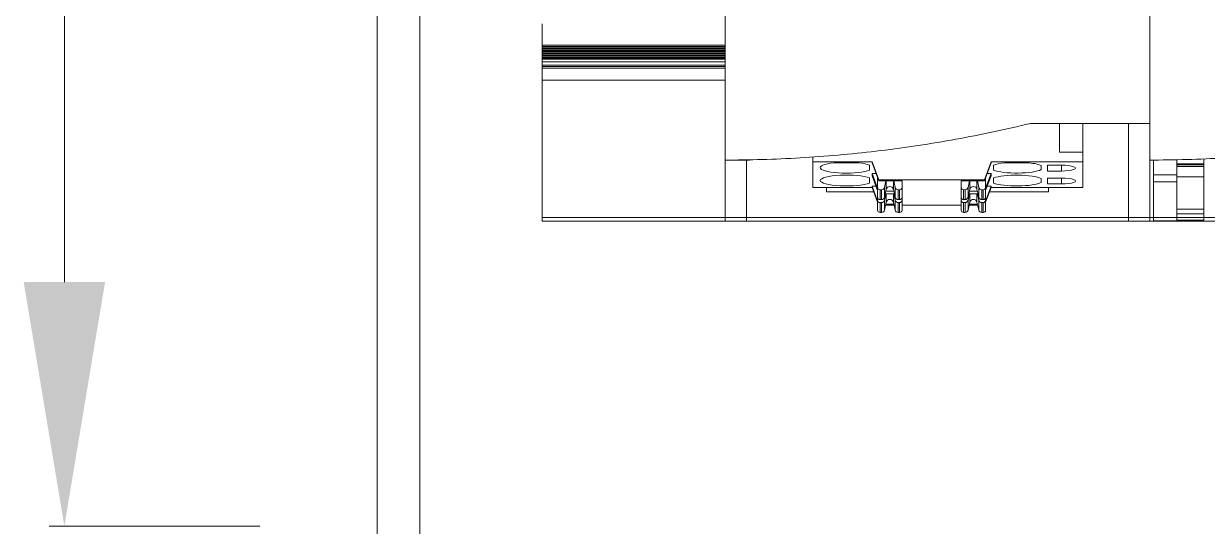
# Model space of a CAD drawing. Header units: millimetres. Extents: x 4137 to 6698, y 1400 to 3585.
# Drawn here: x 5054 to 5150.9, y 3200.8 to 3241.9 of the extents above; entities that cross this region are included whole.
import ezdxf

# ---------------------------------------------------------------- set-up
doc = ezdxf.new("R2010")
doc.units = ezdxf.units.MM
doc.layers.add('000-PI-Oprema', color=30, linetype='Continuous', lineweight=5)
for name, color, linetype in [('000-PI-ORMAR', 2, 'Continuous'), ('000-PI_TEXT', 7, 'Continuous'), ('002-PI-Kabelska kanalica', 150, 'Continuous'), ('004-PI-DIN Šina', 3, 'Continuous')]:
    doc.layers.add(name, color=color, linetype=linetype)

msp = doc.modelspace()

# ---------------------------------------------------------------- linework, layer by layer
at = {"color": 0, "linetype": 'ByBlock', "lineweight": 0, "ltscale": 0.25}
msp.add_lwpolyline([(5111.448, 3372.778), (5146.248, 3372.778), (5146.248, 3225.772), (5111.448, 3225.772), (5111.448, 3372.778)], dxfattribs=at)
at = {"layer": '000-PI-Oprema', "color": 0, "linetype": 'ByBlock', "lineweight": 0}
for p, q in [((5138.842, 3233.778), (5138.842, 3231.415)), ((5140.742, 3231.415), (5140.742, 3233.778)), ((5144.492, 3225.772), (5144.492, 3233.788)), ((5146.248, 3233.729), (5146.248, 3225.772)), ((5111.748, 3230.779), (5111.448, 3230.779)), ((5111.749, 3230.779), (5111.448, 3230.779)), ((5113.448, 3230.772), (5111.448, 3230.772)), ((5113.204, 3230.772), (5113.204, 3225.772)), ((5113.448, 3230.772), (5113.448, 3230.817)), ((5118.642, 3230.632), (5118.642, 3231.043)), ((5138.842, 3231.415), (5140.742, 3231.415)), ((5140.742, 3231.415), (5140.742, 3230.632)), ((5146.549, 3230.779), (5146.248, 3230.779)), ((5146.548, 3230.766), (5146.548, 3229.573)), ((5148.448, 3230.827), (5148.448, 3229.573)), ((5150.648, 3230.479), (5150.648, 3230.844)), ((5111.448, 3230.724), (5111.448, 3225.772)), ((5123.487, 3230.632), (5118.642, 3230.632)), ((5118.642, 3230.632), (5118.642, 3228.541)), ((5120.381, 3230.551), (5122.394, 3230.551)), ((5123.287, 3230.365), (5123.287, 3229.947)), ((5123.487, 3230.632), (5123.487, 3230.541)), ((5124.033, 3229.165), (5123.487, 3230.632)), ((5124.033, 3229.074), (5123.487, 3230.541)), ((5133.237, 3230.632), (5132.691, 3229.165)), ((5133.237, 3230.541), (5132.691, 3229.074)), ((5133.237, 3230.632), (5133.237, 3230.541)), ((5140.742, 3230.632), (5133.237, 3230.632)), ((5133.437, 3229.947), (5133.437, 3230.365)), ((5134.331, 3230.551), (5136.344, 3230.551)), ((5137.337, 3230.32), (5137.337, 3229.992)), ((5137.847, 3230.354), (5137.847, 3229.876)), ((5138.997, 3230.354), (5137.847, 3230.354)), ((5137.847, 3229.876), (5138.997, 3229.876)), ((5138.997, 3230.354), (5138.997, 3229.876)), ((5140.742, 3230.632), (5140.742, 3228.541)), ((5146.248, 3230.697), (5146.248, 3225.778)), ((5148.448, 3230.479), (5150.648, 3230.479)), ((5150.648, 3230.45), (5148.448, 3230.45)), ((5150.648, 3230.443), (5148.448, 3230.443)), ((5150.648, 3230.378), (5148.448, 3230.378)), ((5150.648, 3230.241), (5148.448, 3230.241)), ((5150.648, 3230.443), (5150.648, 3230.45)), ((5150.648, 3230.378), (5150.648, 3230.443)), ((5150.648, 3230.378), (5150.648, 3230.241)), ((5150.648, 3230.241), (5150.648, 3229.416)), ((5123.287, 3229.309), (5123.287, 3228.891)), ((5123.487, 3229.688), (5123.937, 3228.479)), ((5123.487, 3229.688), (5123.487, 3229.485)), ((5123.805, 3229.688), (5123.487, 3229.688)), ((5123.937, 3228.275), (5123.487, 3229.485)), ((5123.937, 3229.332), (5123.937, 3228.544)), ((5132.691, 3229.165), (5124.033, 3229.165)), ((5124.033, 3229.165), (5124.033, 3229.074)), ((5125.937, 3229.074), (5124.033, 3229.074)), ((5124.496, 3228.54), (5124.617, 3229.074)), ((5124.644, 3228.384), (5124.644, 3229.074)), ((5125.23, 3228.384), (5125.23, 3229.074)), ((5125.258, 3229.074), (5125.379, 3228.54)), ((5125.937, 3229.053), (5125.937, 3229.074)), ((5125.937, 3228.544), (5125.937, 3229.053)), ((5132.691, 3229.074), (5130.787, 3229.074)), ((5130.787, 3229.074), (5130.787, 3229.053)), ((5130.787, 3228.544), (5130.787, 3229.053)), ((5131.467, 3229.074), (5131.346, 3228.54)), ((5131.494, 3228.384), (5131.494, 3229.074)), ((5132.08, 3228.384), (5132.08, 3229.074)), ((5132.229, 3228.54), (5132.108, 3229.074)), ((5132.691, 3229.165), (5132.691, 3229.074)), ((5132.787, 3228.479), (5133.237, 3229.688)), ((5133.237, 3229.485), (5132.787, 3228.275)), ((5132.787, 3229.332), (5132.787, 3228.544)), ((5133.237, 3229.688), (5132.92, 3229.688)), ((5133.237, 3229.688), (5133.237, 3229.485)), ((5133.437, 3229.309), (5133.437, 3228.891)), ((5137.337, 3228.936), (5137.337, 3229.264)), ((5137.847, 3229.298), (5137.847, 3228.819)), ((5138.997, 3229.298), (5137.847, 3229.298)), ((5137.847, 3228.819), (5138.997, 3228.819)), ((5138.997, 3229.298), (5138.997, 3228.819)), ((5146.548, 3228.987), (5146.548, 3229.573)), ((5148.448, 3229.573), (5146.548, 3229.573)), ((5148.448, 3228.987), (5146.548, 3228.987)), ((5148.448, 3228.987), (5148.448, 3229.573)), ((5150.648, 3229.416), (5148.448, 3229.416)), ((5150.648, 3229.416), (5150.648, 3226.751)), ((5123.487, 3228.541), (5118.642, 3228.541)), ((5119.748, 3228.172), (5119.748, 3228.541)), ((5119.748, 3228.172), (5123.625, 3228.172)), ((5123.487, 3228.632), (5123.937, 3227.423)), ((5123.487, 3228.632), (5123.487, 3228.541)), ((5123.805, 3228.632), (5123.487, 3228.632)), ((5123.937, 3227.331), (5123.487, 3228.541)), ((5123.937, 3227.733), (5123.937, 3228.544)), ((5124.137, 3227.538), (5124.137, 3228.349)), ((5124.137, 3228.349), (5124.252, 3228.349)), ((5124.252, 3227.538), (5124.252, 3228.349)), ((5124.496, 3227.729), (5124.496, 3228.54)), ((5124.496, 3227.729), (5124.644, 3228.384)), ((5124.496, 3227.484), (5124.617, 3228.017)), ((5125.313, 3228.017), (5124.561, 3228.017)), ((5124.608, 3228.221), (5125.267, 3228.221)), ((5124.644, 3228.017), (5124.644, 3227.328)), ((5125.23, 3228.384), (5125.379, 3227.729)), ((5125.23, 3228.017), (5125.23, 3227.328)), ((5125.258, 3228.017), (5125.379, 3227.484)), ((5125.379, 3227.729), (5125.379, 3228.54)), ((5125.623, 3227.538), (5125.623, 3228.349)), ((5125.623, 3228.349), (5125.737, 3228.349)), ((5125.737, 3227.538), (5125.737, 3228.349)), ((5125.937, 3227.733), (5125.937, 3228.544)), ((5130.787, 3227.733), (5130.787, 3228.544)), ((5131.102, 3228.349), (5130.987, 3228.349)), ((5130.987, 3227.538), (5130.987, 3228.349)), ((5131.102, 3227.538), (5131.102, 3228.349)), ((5131.346, 3227.729), (5131.346, 3228.54)), ((5131.494, 3228.384), (5131.346, 3227.729)), ((5131.467, 3228.017), (5131.346, 3227.484)), ((5132.163, 3228.017), (5131.411, 3228.017)), ((5131.458, 3228.221), (5132.117, 3228.221)), ((5131.494, 3228.017), (5131.494, 3227.328)), ((5132.229, 3227.729), (5132.08, 3228.384)), ((5132.08, 3228.017), (5132.08, 3227.328)), ((5132.229, 3227.484), (5132.108, 3228.017)), ((5132.229, 3227.729), (5132.229, 3228.54)), ((5132.473, 3227.538), (5132.473, 3228.349)), ((5132.587, 3228.349), (5132.473, 3228.349)), ((5132.587, 3227.538), (5132.587, 3228.349)), ((5132.787, 3227.423), (5133.237, 3228.632)), ((5132.787, 3227.733), (5132.787, 3228.544)), ((5133.237, 3228.541), (5132.787, 3227.331)), ((5133.237, 3228.632), (5132.92, 3228.632)), ((5133.1, 3228.172), (5137.948, 3228.172)), ((5133.237, 3228.632), (5133.237, 3228.541)), ((5140.742, 3228.541), (5133.237, 3228.541)), ((5137.948, 3228.172), (5137.948, 3228.541)), ((5123.937, 3227.733), (5123.937, 3227.488)), ((5123.937, 3227.488), (5123.937, 3226.677)), ((5124.137, 3227.538), (5124.252, 3227.538)), ((5124.137, 3227.292), (5124.252, 3227.292)), ((5124.137, 3227.292), (5124.137, 3226.482)), ((5124.252, 3227.292), (5124.252, 3226.482)), ((5124.496, 3227.484), (5124.496, 3226.673)), ((5124.496, 3226.673), (5124.644, 3227.328)), ((5125.288, 3227.074), (5124.587, 3227.074)), ((5124.608, 3227.165), (5125.267, 3227.165)), ((5125.23, 3227.328), (5125.379, 3226.673)), ((5125.379, 3227.484), (5125.379, 3226.673)), ((5125.623, 3227.538), (5125.737, 3227.538)), ((5125.623, 3227.292), (5125.737, 3227.292)), ((5125.623, 3227.292), (5125.623, 3226.482)), ((5125.737, 3227.292), (5125.737, 3226.482)), ((5125.937, 3227.488), (5125.937, 3227.733)), ((5125.937, 3227.488), (5125.937, 3226.677)), ((5130.787, 3227.074), (5125.937, 3227.074)), ((5130.787, 3227.488), (5130.787, 3227.733)), ((5130.787, 3227.488), (5130.787, 3226.677)), ((5131.102, 3227.538), (5130.987, 3227.538)), ((5131.102, 3227.292), (5130.987, 3227.292)), ((5130.987, 3227.292), (5130.987, 3226.482)), ((5131.102, 3227.292), (5131.102, 3226.482)), ((5131.346, 3227.484), (5131.346, 3226.673)), ((5131.494, 3227.328), (5131.346, 3226.673)), ((5132.138, 3227.074), (5131.437, 3227.074)), ((5131.458, 3227.165), (5132.117, 3227.165)), ((5132.229, 3226.673), (5132.08, 3227.328)), ((5132.229, 3227.484), (5132.229, 3226.673)), ((5132.587, 3227.538), (5132.473, 3227.538)), ((5132.587, 3227.292), (5132.473, 3227.292)), ((5132.473, 3227.292), (5132.473, 3226.482)), ((5132.587, 3227.292), (5132.587, 3226.482)), ((5132.787, 3227.733), (5132.787, 3227.488)), ((5132.787, 3227.488), (5132.787, 3226.677)), ((5124.137, 3226.482), (5124.252, 3226.482)), ((5125.623, 3226.482), (5125.737, 3226.482)), ((5131.102, 3226.482), (5130.987, 3226.482)), ((5132.587, 3226.482), (5132.473, 3226.482)), ((5150.648, 3226.751), (5148.448, 3226.751)), ((5148.448, 3226.385), (5148.448, 3225.854)), ((5150.648, 3226.385), (5148.448, 3226.385)), ((5150.648, 3226.751), (5150.648, 3226.385)), ((5150.648, 3226.385), (5150.648, 3225.854)), ((5113.204, 3225.772), (5111.448, 3225.772)), ((5144.492, 3225.772), (5113.204, 3225.772)), ((5146.248, 3225.772), (5144.492, 3225.772)), ((5176.648, 3225.778), (5145.388, 3225.778)), ((5148.189, 3225.778), (5146.248, 3225.778)), ((5146.548, 3225.79), (5148.448, 3225.79)), ((5148.448, 3225.79), (5146.548, 3225.79)), ((5148.448, 3225.854), (5150.648, 3225.854)), ((5150.648, 3225.854), (5148.448, 3225.854)), ((5150.648, 3225.854), (5150.648, 3225.854))]:
    msp.add_line(p, q, dxfattribs=at)
for centre, major_axis, ratio, start_param, end_param in [((5121.387, 3230.156), (-2.15, 0), 0.207912, 5.199431, 8.937736), ((5121.387, 3230.156), (-2.15, 0), 0.207912, 3.628635, 4.225347), ((5135.337, 3230.156), (-2.15, 0), 0.207912, 5.199431, 5.796143), ((5135.337, 3230.156), (-2.15, 0), 0.207912, 0.487042, 2.765842), ((5135.337, 3230.156), (-2.15, 0), 0.207912, 3.517343, 4.225347), ((5138.997, 3230.115), (1.15, 0), 0.207912, 4.712389, 7.853982), ((5121.387, 3229.1), (-2.15, 0), 0.207912, 3.628635, 8.937736), ((5135.337, 3229.1), (2.15, 0), 0.207912, 0.37575, 2.65455), ((5135.337, 3229.1), (2.15, 0), 0.207912, 3.628635, 5.907435), ((5138.997, 3229.058), (1.15, 0), 0.207912, 4.712389, 7.853982), ((5124.137, 3228.544), (-0.2, 0), 0.978148, 0, 1.570796), ((5124.252, 3228.593), (-0.25, 0), 0.978148, 1.570796, 2.923426), ((5124.937, 3228.32), (0.3, 0), 0.978148, 0.218166, 2.923426), ((5125.623, 3228.593), (-0.25, 0), 0.978148, 0.218166, 1.570796), ((5125.737, 3228.544), (-0.2, 0), 0.978148, 1.570796, 3.141593), ((5130.987, 3228.544), (0.2, 0), 0.978148, 3.141593, 4.712389), ((5131.102, 3228.593), (0.25, 0), 0.978148, 4.712389, 6.065019), ((5131.787, 3228.32), (-0.3, 0), 0.978148, 3.359759, 6.065019), ((5132.473, 3228.593), (0.25, 0), 0.978148, 3.359759, 4.712389), ((5132.587, 3228.544), (0.2, 0), 0.978148, 4.712389, 6.283185), ((5124.137, 3227.733), (-0.2, 0), 0.978148, 0, 1.570796), ((5124.137, 3227.488), (-0.2, 0), 0.978148, 0, 1.570796), ((5124.252, 3227.782), (-0.25, 0), 0.978148, 1.570796, 2.923426), ((5124.252, 3227.537), (-0.25, 0), 0.978148, 1.570796, 2.923426), ((5124.937, 3227.264), (0.3, 0), 0.978148, 0.218166, 2.923426), ((5125.623, 3227.782), (-0.25, 0), 0.978148, 0.218166, 1.570796), ((5125.623, 3227.537), (-0.25, 0), 0.978148, 0.218166, 1.570796), ((5125.737, 3227.733), (-0.2, 0), 0.978148, 1.570796, 3.141593), ((5125.737, 3227.488), (-0.2, 0), 0.978148, 1.570796, 3.141593), ((5130.987, 3227.733), (0.2, 0), 0.978148, 3.141593, 4.712389), ((5130.987, 3227.488), (0.2, 0), 0.978148, 3.141593, 4.712389), ((5131.102, 3227.782), (0.25, 0), 0.978148, 4.712389, 6.065019), ((5131.102, 3227.537), (0.25, 0), 0.978148, 4.712389, 6.065019), ((5131.787, 3227.264), (-0.3, 0), 0.978148, 3.359759, 6.065019), ((5132.473, 3227.782), (0.25, 0), 0.978148, 3.359759, 4.712389), ((5132.473, 3227.537), (0.25, 0), 0.978148, 3.359759, 4.712389), ((5132.587, 3227.733), (0.2, 0), 0.978148, 4.712389, 6.283185), ((5132.587, 3227.488), (0.2, 0), 0.978148, 4.712389, 6.283185), ((5124.137, 3226.677), (-0.2, 0), 0.978148, 0, 1.570796), ((5124.252, 3226.726), (-0.25, 0), 0.978148, 1.570796, 2.923426), ((5125.623, 3226.726), (-0.25, 0), 0.978148, 0.218166, 1.570796), ((5125.737, 3226.677), (-0.2, 0), 0.978148, 1.570796, 3.141593), ((5130.987, 3226.677), (0.2, 0), 0.978148, 3.141593, 4.712389), ((5131.102, 3226.726), (0.25, 0), 0.978148, 4.712389, 6.065019), ((5132.473, 3226.726), (0.25, 0), 0.978148, 3.359759, 4.712389), ((5132.587, 3226.677), (0.2, 0), 0.978148, 4.712389, 6.283185)]:
    msp.add_ellipse(centre, major_axis=major_axis, ratio=ratio, start_param=start_param, end_param=end_param, dxfattribs=at)
for points, knots in [([(5146.248, 3233.778), (5146.248, 3234.631), (5146.248, 3236.295), (5146.248, 3238.629), (5146.248, 3240.745), (5146.248, 3243.514), (5146.248, 3247.415), (5146.248, 3253.328), (5146.248, 3262.788), (5146.248, 3275.899), (5146.248, 3293.129), (5146.248, 3311.77), (5146.248, 3328.819), (5146.248, 3344.017), (5146.248, 3354.369), (5146.248, 3362.711), (5146.248, 3367.738), (5146.248, 3371.186), (5146.248, 3372.778)], [0, 0, 0, 0, 0.018357, 0.035822, 0.050221, 0.063898, 0.09543, 0.134182, 0.191169, 0.299064, 0.416456, 0.562341, 0.701008, 0.784589, 0.890964, 0.925157, 0.965428, 1, 1, 1, 1]), ([(5146.248, 3246.627), (5146.248, 3245.119), (5146.248, 3241.869), (5146.248, 3236.586), (5146.248, 3232.811), (5146.248, 3230.779)], [0, 0, 0, 0, 0.285532, 0.615204, 1, 1, 1, 1]), ([(5136.448, 3233.778), (5134.419, 3233.284), (5132.383, 3232.852), (5128.296, 3232.109), (5124.194, 3231.488), (5120.063, 3231.109), (5115.917, 3230.852), (5113.837, 3230.785), (5111.749, 3230.779)], [0, 0, 0, 0, 0.25, 0.25, 0.5, 0.75, 0.75, 1, 1, 1, 1]), ([(5146.549, 3230.779), (5148.636, 3230.785), (5150.717, 3230.852), (5154.863, 3231.109), (5156.928, 3231.299), (5161.045, 3231.799), (5163.096, 3232.109), (5167.183, 3232.852), (5169.219, 3233.284), (5171.248, 3233.778)], [0, 0, 0, 0, 0.25, 0.25, 0.5, 0.5, 0.75, 0.75, 1, 1, 1, 1]), ([(5148.448, 3226.385), (5148.448, 3226.619), (5148.448, 3227.297), (5148.448, 3228.317), (5148.448, 3228.987)], [0, 0, 0, 0, 0.445928, 1, 1, 1, 1])]:
    msp.add_open_spline(points, degree=3, knots=knots, dxfattribs=at)
for points, degree in [([(5146.248, 3233.778), (5136.448, 3233.778)], 1), ([(5111.749, 3230.779), (5111.749, 3230.779), (5111.749, 3230.779), (5111.748, 3230.779)], 3), ([(5146.548, 3225.79), (5146.548, 3225.831), (5146.548, 3226.121), (5146.548, 3227.186), (5146.548, 3228.317), (5146.548, 3228.987)], 3), ([(5148.448, 3225.79), (5148.448, 3225.802), (5148.448, 3225.823), (5148.448, 3225.854)], 3)]:
    msp.add_open_spline(points, degree=degree, dxfattribs=at)
at = {"layer": '000-PI-ORMAR', "color": 0, "linetype": 'ByBlock', "lineweight": 0}
msp.add_line((5082.948, 3405.778), (5082.948, 1515.778), dxfattribs=at)
at = {"layer": '000-PI_TEXT', "color": 0, "linetype": 'ByBlock', "lineweight": 0, "ltscale": 0.25}
for p, q in [((5057.32, 3385.778), (5057.32, 3220.778)), ((5073.323, 3200.778), (5056.07, 3200.778))]:
    msp.add_line(p, q, dxfattribs=at)
at = {"layer": '000-PI_TEXT', "color": 0, "linetype": 'ByBlock', "ltscale": 0.25}
msp.add_solid([(5053.987, 3220.778), (5060.654, 3220.778), (5057.32, 3200.778)], dxfattribs=at)
at = {"layer": '002-PI-Kabelska kanalica', "color": 0, "linetype": 'ByBlock', "lineweight": 0}
msp.add_line((5086.448, 3405.778), (5086.448, 1635.778), dxfattribs=at)
at = {"layer": '004-PI-DIN Šina', "color": 0, "linetype": 'ByBlock', "lineweight": 0}
for p, q in [((5096.448, 3241.946), (5096.448, 3240.195)), ((5096.448, 3240.195), (5096.448, 3240.086)), ((5111.448, 3240.195), (5096.448, 3240.195)), ((5096.448, 3240.085), (5096.448, 3240.086)), ((5111.448, 3240.086), (5096.448, 3240.086)), ((5096.448, 3240.085), (5096.448, 3240.051)), ((5111.448, 3240.085), (5096.448, 3240.085)), ((5096.448, 3240.051), (5096.448, 3239.943)), ((5111.448, 3240.051), (5096.448, 3240.051)), ((5096.448, 3239.941), (5096.448, 3239.943)), ((5111.448, 3239.943), (5096.448, 3239.943)), ((5096.448, 3239.941), (5096.448, 3239.907)), ((5111.448, 3239.941), (5096.448, 3239.941)), ((5096.448, 3239.907), (5096.448, 3239.799)), ((5111.448, 3239.907), (5096.448, 3239.907)), ((5096.448, 3239.799), (5096.448, 3239.797)), ((5111.448, 3239.799), (5096.448, 3239.799)), ((5096.448, 3239.797), (5096.448, 3239.763)), ((5111.448, 3239.797), (5096.448, 3239.797)), ((5096.448, 3239.763), (5096.448, 3239.655)), ((5111.448, 3239.763), (5096.448, 3239.763)), ((5096.448, 3239.654), (5096.448, 3239.655)), ((5111.448, 3239.655), (5096.448, 3239.655)), ((5096.448, 3239.654), (5096.448, 3239.62)), ((5111.448, 3239.654), (5096.448, 3239.654)), ((5096.448, 3239.62), (5096.448, 3239.512)), ((5111.448, 3239.62), (5096.448, 3239.62)), ((5096.448, 3239.51), (5096.448, 3239.512)), ((5111.448, 3239.512), (5096.448, 3239.512)), ((5096.448, 3239.51), (5096.448, 3239.476)), ((5111.448, 3239.51), (5096.448, 3239.51)), ((5096.448, 3239.476), (5096.448, 3239.368)), ((5111.448, 3239.476), (5096.448, 3239.476)), ((5096.448, 3239.367), (5096.448, 3239.368)), ((5111.448, 3239.368), (5096.448, 3239.368)), ((5096.448, 3239.367), (5096.448, 3239.333)), ((5111.448, 3239.367), (5096.448, 3239.367)), ((5096.448, 3239.333), (5096.448, 3239.225)), ((5111.448, 3239.333), (5096.448, 3239.333)), ((5096.448, 3239.223), (5096.448, 3239.225)), ((5111.448, 3239.225), (5096.448, 3239.225)), ((5096.448, 3239.223), (5096.448, 3239.189)), ((5111.448, 3239.223), (5096.448, 3239.223)), ((5096.448, 3239.189), (5096.448, 3239.081)), ((5111.448, 3239.189), (5096.448, 3239.189)), ((5096.448, 3239.081), (5096.448, 3239.079)), ((5111.448, 3239.081), (5096.448, 3239.081)), ((5096.448, 3239.079), (5096.448, 3239.046)), ((5111.448, 3239.079), (5096.448, 3239.079)), ((5096.448, 3239.046), (5096.448, 3238.821)), ((5111.448, 3239.046), (5096.448, 3239.046)), ((5096.448, 3238.821), (5096.448, 3238.548)), ((5111.448, 3238.821), (5096.448, 3238.821)), ((5096.448, 3238.548), (5096.448, 3238.436)), ((5111.448, 3238.548), (5096.448, 3238.548)), ((5096.448, 3238.436), (5096.448, 3238.3)), ((5111.448, 3238.436), (5096.448, 3238.436)), ((5096.448, 3238.3), (5096.448, 3237.308)), ((5111.448, 3238.3), (5096.448, 3238.3)), ((5111.448, 3237.308), (5096.448, 3237.308)), ((5096.448, 3237.308), (5096.448, 3226.078)), ((5096.448, 3226.078), (5096.448, 3225.778)), ((5579.048, 3226.078), (5096.448, 3226.078)), ((5579.048, 3225.778), (5096.448, 3225.778))]:
    msp.add_line(p, q, dxfattribs=at)

doc.saveas('drawing.dxf')
